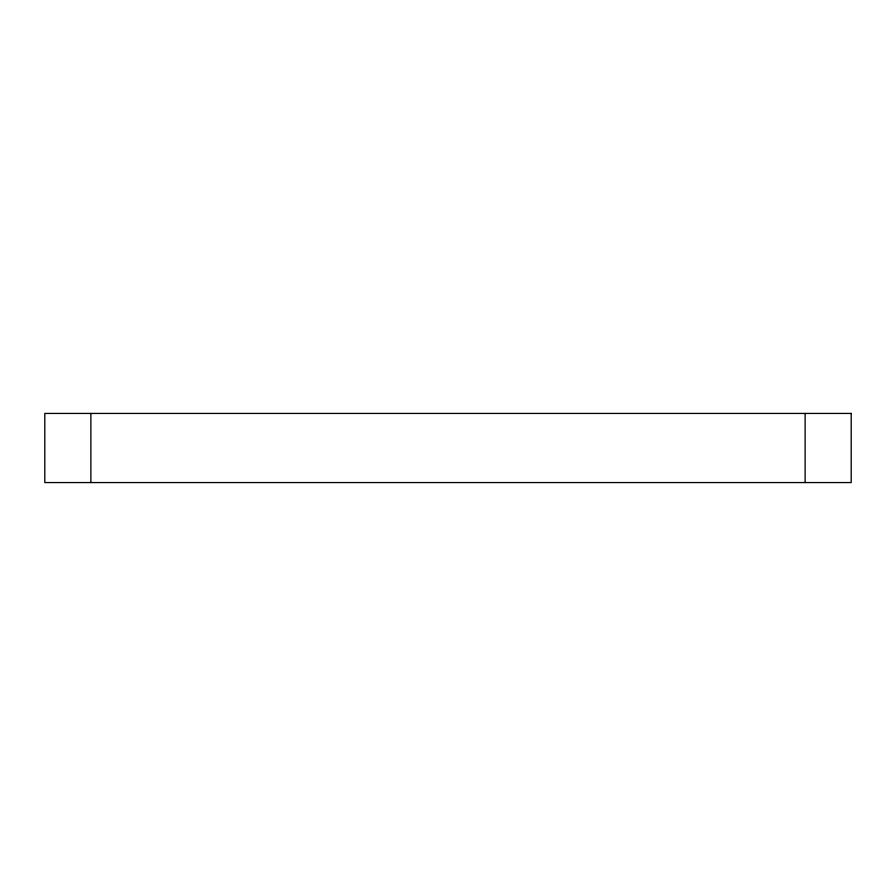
<?xml version="1.0" encoding="UTF-8"?>
<svg xmlns="http://www.w3.org/2000/svg" width="896" height="896" viewBox="0 0 896 896"><rect width="100%" height="100%" fill="white"/><g stroke="black" fill="none" stroke-linecap="round" stroke-linejoin="round"><path stroke-width="1.34" d="M805.123 413.437L805.123 482.563M90.877 413.437L90.877 482.563M851.2 413.437L44.8 413.437L44.8 482.563L851.2 482.563L851.2 413.437"/></g></svg>
